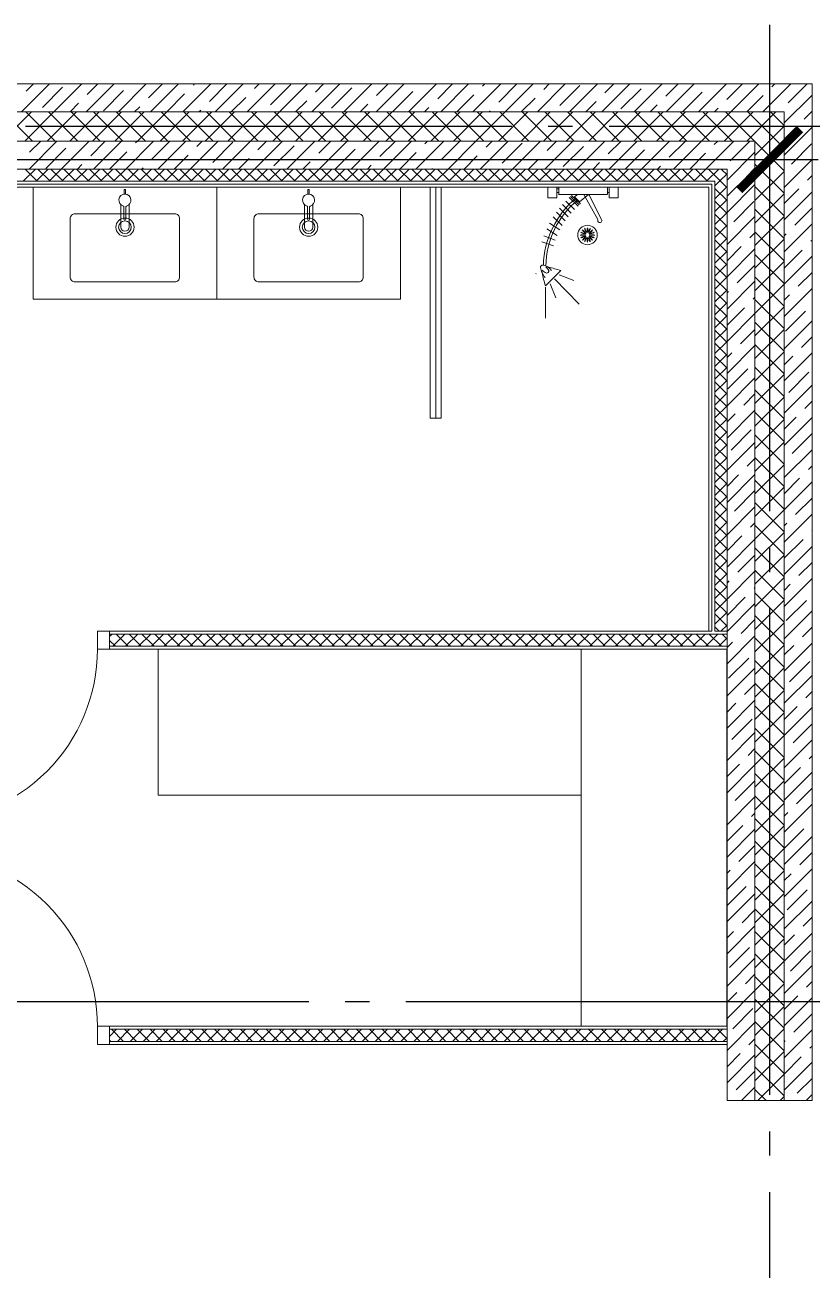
# Model space of a CAD drawing. Header units: millimetres. Extents: x 53645 to 137188, y 78097 to 135533.
# Drawn here: x 123615 to 126853, y 108751 to 113872 of the extents above; entities that cross this region are included whole.
import ezdxf

# ---------------------------------------------------------------- set-up
doc = ezdxf.new("R2010")
doc.units = ezdxf.units.MM
doc.set_wipeout_variables(frame=1)
doc.linetypes.add('CONTI', pattern=[0])
doc.linetypes.add('GOST2.303 5', pattern=[24, 20, -1.5, 1, -1.5])
doc.layers.add('axis_dim', color=40, linetype='CONTI')
for name, color, linetype, lineweight in [('doors_windows', 4, 'Continuous', 5), ('furniture', 36, 'Continuous', 0), ('sanitary', 103, 'Continuous', 9), ('Wall2', 5, 'Continuous', 5)]:
    doc.layers.add(name, color=color, linetype=linetype, lineweight=lineweight)

# ---------------------------------------------------------------- blocks, each defined once
blk = doc.blocks.new('hhjj')
at = {"color": 0}
for centre, radius in [((5592345.4, 528912.2), 40), ((5592345.1, 528912.1), 15), ((5592345.4, 528912.2), 10)]:
    blk.add_circle(centre, radius, dxfattribs=at)
for centre, start, end in [((5592315.5, 528898.1), 50.8952, 85.1048), ((5592333.9, 528943.7), 230.8952, 265.1048), ((5592346.9, 528945.5), 207.8952, 242.1048), ((5592312.2, 528910.7), 27.8952, 62.1048), ((5592359.6, 528942.2), 184.8952, 219.1048), ((5592314, 528923.7), 4.8952, 39.1048), ((5592370, 528934.7), 162.8952, 197.1048), ((5592320.9, 528934.7), 342.8952, 17.1048), ((5592331.3, 528942.2), 320.8952, 355.1048), ((5592376.9, 528923.7), 140.8952, 175.1048), ((5592343.9, 528945.5), 297.8952, 332.1048), ((5592378.7, 528910.7), 117.8952, 152.1048), ((5592375.3, 528898.1), 94.8952, 129.1048), ((5592356.9, 528943.7), 274.8952, 309.1048), ((5592323.2, 528887.6), 72.8952, 107.1048), ((5592323.2, 528936.7), 252.8952, 287.1048), ((5592315.5, 528926.4), 274.8952, 309.1048), ((5592333.9, 528880.8), 94.8952, 129.1048), ((5592312.2, 528913.8), 297.8952, 332.1048), ((5592346.9, 528879), 117.8952, 152.1048), ((5592359.6, 528882.3), 140.8952, 175.1048), ((5592314, 528900.7), 320.8952, 355.1048), ((5592370, 528889.8), 162.8952, 197.1048), ((5592320.9, 528889.8), 342.8952, 17.1048), ((5592331.3, 528882.3), 4.8952, 39.1048), ((5592376.9, 528900.7), 184.8952, 219.1048), ((5592378.7, 528913.8), 207.8952, 242.1048), ((5592343.9, 528879), 27.8952, 62.1048), ((5592375.3, 528926.4), 230.8952, 265.1048), ((5592356.9, 528880.8), 50.8952, 85.1048), ((5592367.7, 528887.6), 72.8952, 107.1048), ((5592367.7, 528936.7), 252.8952, 287.1048)]:
    blk.add_arc(centre, 25.7, start, end, dxfattribs=at)
blk = doc.blocks.new('04234')
at = {"color": 0, "lineweight": 0}
for p, q in [((-46088.5, 140509.5), (-46088.5, 140472.8)), ((-46045.1, 140509.5), (-46088.5, 140509.5)), ((-46088.5, 140472.8), (-46045.1, 140472.8)), ((-46058.7, 140464.7), (-46088.5, 140464.7)), ((-46088.5, 140464.6), (-46088.5, 140264.6)), ((-46066.7, 140472.8), (-46066.7, 140464.7)), ((-46058.6, 140386.2), (-46058.6, 140464.3)), ((-46045.1, 140472.8), (-46045.1, 140509.5)), ((-45956, 140425.9), (-46059.1, 140367.4)), ((-46058.6, 140389.2), (-45956, 140440.9)), ((-46059.1, 140341.9), (-46059.1, 140386.8)), ((-46059.1, 140386.8), (-46029.2, 140350.3)), ((-46049.1, 140329.5), (-46059.1, 140341.9)), ((-46058.6, 140264.3), (-46058.6, 140341.3)), ((-46054.5, 140317.6), (-46019.9, 140354)), ((-46050.3, 140312.9), (-46015.7, 140349.2)), ((-46049.1, 140329.5), (-46029.2, 140350.3)), ((-46046, 140308.3), (-46011.4, 140344.5)), ((-46031.7, 140293.7), (-45997.2, 140329.9)), ((-46017.2, 140280.4), (-45982.7, 140316.6)), ((-46088.5, 140264.6), (-46058.6, 140264.6)), ((-46088.5, 140256.5), (-46088.5, 140219.8)), ((-46045, 140256.5), (-46088.5, 140256.5)), ((-46081.5, 140264.6), (-46081.5, 140256.5)), ((-46066.5, 140264.6), (-46066.5, 140256.5)), ((-46045, 140219.8), (-46045, 140256.5)), ((-46002, 140267.7), (-45967.4, 140304)), ((-45985.6, 140255.3), (-45950.8, 140291.9)), ((-45966.6, 140242.4), (-45931.4, 140279.4)), ((-45940.7, 140227.2), (-45913.6, 140269.4)), ((-45917, 140215.4), (-45889.7, 140258)), ((-45745.7, 140274.1), (-45682.6, 140210.2)), ((-46088.5, 140219.8), (-46045, 140219.8)), ((-45888.3, 140203.6), (-45871, 140250.5)), ((-45864.4, 140195.6), (-45847.1, 140242.6)), ((-45733.1, 140170), (-45733.6, 140172.6))]:
    blk.add_line(p, q, dxfattribs=at)
at = {"color": 0, "lineweight": 0, "ltscale": 100000}
for p, q in [((-45728.2, 140266.3), (-45705.7, 140326.4)), ((-45711.7, 140246.8), (-45608, 140348.9)), ((-45692.1, 140230.2), (-45633.5, 140252.8)), ((-45677.1, 140210.7), (-45550.9, 140210.7))]:
    blk.add_line(p, q, dxfattribs=at)
at = {"color": 0, "lineweight": 0}
for centre, radius, start, end in [((-45952.2, 140433.4), 8.38, 243.2717, 116.7283), ((-45758.1, 140572.8), 371.2, 219.5749, 268.5464), ((-45758.1, 140572.8), 361.2, 219.5749, 268.9662), ((-45032.5, 140043.9), 749.4, 162.112, 166.2975), ((-45710.7, 140190.5), 57.9, 128.7499, 170.7711), ((-45720, 140177.7), 53.2, 118.8119, 140.0063), ((-45792, 140238.2), 61.1, 317.097, 336.8677), ((-45744.5, 140215.6), 8.78, 44.1304, 98.0124), ((-45744.5, 140215.6), 8.78, 350.2485, 44.1304), ((-45908.3, 140978.8), 801.1, 282.3119, 286.3602), ((-45801.8, 140320.8), 140.3, 297.313, 306.9944), ((-45759.2, 140198.3), 8.78, 170.2485, 224.1304), ((-45759.2, 140198.3), 8.78, 224.1304, 278.0124), ((-45766.9, 140253.2), 64.2, 278.0124, 297.313)]:
    blk.add_arc(centre, radius, start, end, dxfattribs=at)
at = {"color": 0, "lineweight": 0, "extrusion": (0, 0, -1), "zscale": -1, "rotation": 224.9999999811341}
blk.add_blockref('hhjj', (3626280.1, 4468765.8), dxfattribs=at)
blk = doc.blocks.new('XR_TYPE 4_P1$0$hansgrohe Metris S basin tap_TOP')
blk.add_wipeout([(0.0021, 0.0249), (0.0021, 0.0436), (-0.0029, 0.0436), (-0.0029, 0.0248), (-0.0042, 0.0246), (-0.0055, 0.0244), (-0.0081, 0.0236), (-0.0105, 0.0227), (-0.013, 0.0213), (-0.0155, 0.0196), (-0.0177, 0.0176), (-0.0194, 0.0157), (-0.021, 0.0136), (-0.0223, 0.0112), (-0.0225, 0.0109), (-0.0234, 0.0088), (-0.0243, 0.0059), (-0.0248, 0.0031), (-0.025, 0), (-0.0249, -0.0022), (-0.0245, -0.0052), (-0.0238, -0.0076), (-0.0228, -0.0104), (-0.0215, -0.0128), (-0.0201, -0.0149), (-0.0179, -0.0174), (-0.017, -0.0183), (-0.017, -0.111), (-0.0168, -0.1134), (-0.0164, -0.1154), (-0.0158, -0.1173), (-0.0147, -0.1195), (-0.0135, -0.1214), (-0.0122, -0.1229), (-0.0106, -0.1243), (-0.0086, -0.1257), (-0.0065, -0.1267), (-0.0044, -0.1274), (-0.0022, -0.1279), (0, -0.128), (0.0024, -0.1278), (0.0044, -0.1274), (0.0065, -0.1267), (0.0083, -0.1258), (0.0104, -0.1245), (0.012, -0.1231), (0.0136, -0.1212), (0.0147, -0.1196), (0.0158, -0.1173), (0.0164, -0.1156), (0.0169, -0.1129), (0.017, -0.111), (0.017, -0.0182), (0.0183, -0.017), (0.0198, -0.0152), (0.0216, -0.0126), (0.0227, -0.0105), (0.0238, -0.0076), (0.0245, -0.0051), (0.0249, -0.0024), (0.025, 0), (0.0247, 0.0039), (0.0243, 0.0058), (0.0234, 0.0088), (0.0223, 0.0113), (0.0212, 0.0132), (0.0195, 0.0157), (0.0177, 0.0177), (0.0156, 0.0195), (0.0131, 0.0213), (0.0108, 0.0225), (0.0074, 0.0239), (0.0053, 0.0244)])
for p, q in [((-0.017, -0.111), (-0.017, -0.0183)), ((-0.004, -0.078), (-0.004, -0.0275)), ((0.004, -0.0275), (0.004, -0.078)), ((0.017, -0.111), (0.017, -0.0182))]:
    blk.add_line(p, q)
blk.add_lwpolyline([(-0.0029, 0.0248), (-0.0029, 0.0436), (0.0021, 0.0436), (0.0021, 0.0249)])
for centre, radius, start, end in [((0, 0), 0.025, 284.3837, 255.6163), ((-0.0075, -0.0275), 0.00348, 359.0153, 68.563), ((0.0075, -0.0274), 0.00345, 111.1125, 181.3092), ((0, -0.078), 0.004, 180, 0), ((0, -0.111), 0.017, 180, 0)]:
    blk.add_arc(centre, radius, start, end)
blk = doc.blocks.new('XR_TYPE 4_P1$0$Vero Basin 48x31')
at = {"color": 0, "linetype": 'Continuous'}
blk.add_lwpolyline([(-0.205, -0.035, 0.414214), (-0.225, -0.055), (-0.225, -0.295, 0.414214), (-0.205, -0.315), (0.205, -0.315, 0.414214), (0.225, -0.295), (0.225, -0.055, 0.414214), (0.205, -0.035)], format="xyb", close=True, dxfattribs=at)
for radius in [0.0375, 0.026]:
    blk.add_circle((0, -0.09), radius, dxfattribs=at)
blk = doc.blocks.new('_ArchTick')
at = {"color": 0, "linetype": 'ByBlock', "const_width": 0.15}
blk.add_lwpolyline([(-0.5, -0.5), (0.5, 0.5)], dxfattribs=at)
blk = doc.blocks.new('*U70')
at = {"color": 0}
for points in [[(-810, 0), (-760, 0), (-760, 75), (-810, 75)], [(-50, 0), (0, 0), (0, 75), (-50, 75)]]:
    blk.add_lwpolyline(points, close=True, dxfattribs=at)
at = {"color": 0, "linetype": 'ByBlock', "ltscale": 10}
blk.add_lwpolyline([(-50, 0), (-50, -710, -0.414214), (-760, 0)], format="xyb", dxfattribs=at)
blk = doc.blocks.new('*U71')
at = {"color": 0, "linetype": 'ByBlock', "ltscale": 10}
blk.add_lwpolyline([(-50, 0), (-50, 710, 0.414214), (-760, 0)], format="xyb", dxfattribs=at)
at = {"color": 0}
for points in [[(-810, 0), (-760, 0), (-760, -75), (-810, -75)], [(-50, 0), (0, 0), (0, -75), (-50, -75)]]:
    blk.add_lwpolyline(points, close=True, dxfattribs=at)

msp = doc.modelspace()

# ---------------------------------------------------------------- linework, layer by layer
at = {"layer": 'axis_dim', "linetype": 'Continuous', "lineweight": 25}
for p, q in [((126677.7, 113608.6), (126677.7, 113192.8)), ((113077.7, 113317.8), (126877.7, 113317.8))]:
    msp.add_line(p, q, dxfattribs=at)
at = {"layer": 'axis_dim', "linetype": 'GOST2.303 5', "lineweight": 25, "ltscale": 100}
for points in [[(126677.3, 113871.7), (126677.3, 102826.2)], [(135217.3, 113453.9), (123427.7, 113453.9)], [(127181.9, 109853.9), (123427.7, 109853.9)]]:
    msp.add_lwpolyline(points, dxfattribs=at)
at = {"layer": 'furniture'}
for points in [[(124162.3, 111303.9), (125902.3, 111303.9), (125902.3, 110703.9), (124162.3, 110703.9)], [(126502.3, 111303.9), (126502.3, 109753.9), (125902.3, 109753.9), (125902.3, 111303.9)]]:
    msp.add_lwpolyline(points, close=True, dxfattribs=at)
at = {"layer": 'sanitary', "linetype": 'ByBlock', "lineweight": 0}
msp.add_line((125304.8, 112254.5), (125304.8, 113203.9), dxfattribs=at)
msp.add_lwpolyline([(125282.3, 112254.5), (125282.3, 113203.9), (125327.3, 113203.9), (125327.3, 112254.5)], close=True, dxfattribs=at)
at = {"layer": 'Wall2', "ltscale": 100}
for points in [[(126852.7, 113628.9), (119672.5, 113628.9)], [(123601.3, 113513.9), (123716.3, 113628.9)], [(123620.1, 113599), (123650, 113628.9)], [(123733.9, 113513.9), (123848.9, 113628.9)], [(123866.5, 113513.9), (123981.5, 113628.9)], [(123871.3, 113585.1), (123915.2, 113628.9)], [(123999, 113513.9), (124114, 113628.9)], [(124122.6, 113571.2), (124180.3, 113628.9)], [(124131.6, 113513.9), (124246.6, 113628.9)], [(124264.2, 113513.9), (124379.2, 113628.9)], [(124307.5, 113623.5), (124312.9, 113628.9)], [(124373.8, 113557.2), (124445.5, 113628.9)], [(124396.8, 113513.9), (124511.8, 113628.9)], [(124529.4, 113513.9), (124644.4, 113628.9)], [(124558.8, 113609.6), (124578.1, 113628.9)], [(124662, 113513.9), (124777, 113628.9)], [(124794.5, 113513.9), (124909.5, 113628.9)], [(124810, 113595.7), (124843.2, 113628.9)], [(124927.1, 113513.9), (125042.1, 113628.9)], [(125059.7, 113513.9), (125174.7, 113628.9)], [(125061.2, 113581.8), (125108.4, 113628.9)], [(125192.3, 113513.9), (125307.3, 113628.9)], [(125312.5, 113567.9), (125373.6, 113628.9)], [(125324.9, 113513.9), (125439.9, 113628.9)], [(125457.5, 113513.9), (125572.5, 113628.9)], [(125497.4, 113620.2), (125506.2, 113628.9)], [(125563.7, 113553.9), (125638.7, 113628.9)], [(125590, 113513.9), (125705, 113628.9)], [(125722.6, 113513.9), (125837.6, 113628.9)], [(125748.7, 113606.3), (125771.3, 113628.9)], [(125855.2, 113513.9), (125970.2, 113628.9)], [(125987.8, 113513.9), (126102.8, 113628.9)], [(125999.9, 113592.4), (126036.5, 113628.9)], [(126120.4, 113513.9), (126235.4, 113628.9)], [(126251.2, 113578.5), (126301.7, 113628.9)], [(126252.9, 113513.9), (126367.9, 113628.9)], [(126385.5, 113513.9), (126500.5, 113628.9)], [(126502.4, 113564.5), (126566.8, 113628.9)], [(126518.1, 113513.9), (126633.1, 113628.9)], [(126650.7, 113513.9), (126765.7, 113628.9)], [(126687.4, 113616.9), (126699.4, 113628.9)], [(126753.7, 113550.6), (126832, 113628.9)], [(126852.7, 113628.9), (126852.7, 109448.6)], [(123686.4, 113532.7), (123769.2, 113615.6)], [(123937.6, 113518.8), (124020.5, 113601.7)], [(124197.9, 113513.9), (124271.7, 113587.7)], [(124625.1, 113543.3), (124707.9, 113626.2)], [(124876.3, 113529.4), (124959.2, 113612.3)], [(125127.5, 113515.5), (125210.4, 113598.3)], [(125391.2, 113513.9), (125461.6, 113584.4)], [(125815, 113540), (125897.8, 113622.9)], [(126066.2, 113526.1), (126149.1, 113609)], [(126319.2, 113513.9), (126400.3, 113595)], [(126584.4, 113513.9), (126651.6, 113581.1)], [(126737.7, 113468.4), (126852.7, 113583.4)], [(123800.2, 113513.9), (123835.5, 113549.3)], [(124065.3, 113513.9), (124086.8, 113535.4)], [(124463.1, 113513.9), (124523, 113573.8)], [(124728.2, 113513.9), (124774.2, 113559.9)], [(124993.4, 113513.9), (125025.5, 113546)], [(125258.6, 113513.9), (125276.7, 113532.1)], [(125656.3, 113513.9), (125712.9, 113570.5)], [(125921.5, 113513.9), (125964.1, 113556.6)], [(126186.7, 113513.9), (126215.4, 113542.7)], [(126451.8, 113513.9), (126466.6, 113528.7)], [(119672.5, 113513.9), (126737.7, 113513.9)], [(119672.5, 113513.9), (126737.7, 113513.9)], [(123521.1, 113393.9), (123641.1, 113513.9)], [(123646.2, 113393.9), (123526.2, 113513.9)], [(123613.9, 113393.9), (123733.9, 113513.9)], [(123739, 113393.9), (123619, 113513.9)], [(123706.7, 113393.9), (123826.7, 113513.9)], [(123831.8, 113393.9), (123711.8, 113513.9)], [(123799.5, 113393.9), (123919.5, 113513.9)], [(123924.6, 113393.9), (123804.6, 113513.9)], [(123892.3, 113393.9), (124012.3, 113513.9)], [(124017.4, 113393.9), (123897.4, 113513.9)], [(123985.1, 113393.9), (124105.1, 113513.9)], [(124110.2, 113393.9), (123990.2, 113513.9)], [(124077.9, 113393.9), (124197.9, 113513.9)], [(124203, 113393.9), (124083, 113513.9)], [(124170.7, 113393.9), (124290.7, 113513.9)], [(124295.8, 113393.9), (124175.8, 113513.9)], [(124263.5, 113393.9), (124383.5, 113513.9)], [(124388.6, 113393.9), (124268.6, 113513.9)], [(124330.5, 113513.9), (124338, 113521.4)], [(124356.3, 113393.9), (124476.3, 113513.9)], [(124481.4, 113393.9), (124361.4, 113513.9)], [(124449.2, 113393.9), (124569.2, 113513.9)], [(124574.2, 113393.9), (124454.2, 113513.9)], [(124542, 113393.9), (124662, 113513.9)], [(124667, 113393.9), (124547, 113513.9)], [(124634.8, 113393.9), (124754.8, 113513.9)], [(124759.9, 113393.9), (124639.9, 113513.9)], [(124727.6, 113393.9), (124847.6, 113513.9)], [(124852.7, 113393.9), (124732.7, 113513.9)], [(124820.4, 113393.9), (124940.4, 113513.9)], [(124945.5, 113393.9), (124825.5, 113513.9)], [(124913.2, 113393.9), (125033.2, 113513.9)], [(125038.3, 113393.9), (124918.3, 113513.9)], [(125006, 113393.9), (125126, 113513.9)], [(125131.1, 113393.9), (125011.1, 113513.9)], [(125098.8, 113393.9), (125218.8, 113513.9)], [(125223.9, 113393.9), (125103.9, 113513.9)], [(125191.6, 113393.9), (125311.6, 113513.9)], [(125316.7, 113393.9), (125196.7, 113513.9)], [(125284.4, 113393.9), (125404.4, 113513.9)], [(125409.5, 113393.9), (125289.5, 113513.9)], [(125377.2, 113393.9), (125497.2, 113513.9)], [(125502.3, 113393.9), (125382.3, 113513.9)], [(125470, 113393.9), (125590, 113513.9)], [(125595.1, 113393.9), (125475.1, 113513.9)], [(125523.7, 113513.9), (125527.9, 113518.1)], [(125562.8, 113393.9), (125682.8, 113513.9)], [(125687.9, 113393.9), (125567.9, 113513.9)], [(125655.7, 113393.9), (125775.7, 113513.9)], [(125780.7, 113393.9), (125660.7, 113513.9)], [(125748.5, 113393.9), (125868.5, 113513.9)], [(125873.5, 113393.9), (125753.5, 113513.9)], [(125841.3, 113393.9), (125961.3, 113513.9)], [(125966.4, 113393.9), (125846.4, 113513.9)], [(125934.1, 113393.9), (126054.1, 113513.9)], [(126059.2, 113393.9), (125939.2, 113513.9)], [(126026.9, 113393.9), (126146.9, 113513.9)], [(126152, 113393.9), (126032, 113513.9)], [(126119.7, 113393.9), (126239.7, 113513.9)], [(126244.8, 113393.9), (126124.8, 113513.9)], [(126212.5, 113393.9), (126332.5, 113513.9)], [(126337.6, 113393.9), (126217.6, 113513.9)], [(126305.3, 113393.9), (126425.3, 113513.9)], [(126430.4, 113393.9), (126310.4, 113513.9)], [(126398.1, 113393.9), (126518.1, 113513.9)], [(126523.2, 113393.9), (126403.2, 113513.9)], [(126490.9, 113393.9), (126610.9, 113513.9)], [(126616, 113393.9), (126496, 113513.9)], [(126583.7, 113393.9), (126703.7, 113513.9)], [(126663.3, 113439.5), (126588.8, 113513.9)], [(126709.7, 113485.9), (126681.6, 113513.9)], [(126737.7, 113457.9), (126709.7, 113485.9)], [(126717, 113513.9), (126717.9, 113514.8)], [(126737.7, 109448.6), (126737.7, 113513.9)], [(126737.7, 113513.9), (126737.7, 109448.6)], [(126820, 113484.3), (126852.7, 113517.1)], [(126617.7, 113335.1), (126737.7, 113455.1)], [(126737.7, 113365.1), (126663.3, 113439.5)], [(126737.7, 113335.8), (126852.7, 113450.8)], [(126737.7, 113402.1), (126784.2, 113448.5)], [(126617.7, 113393.9), (119672.5, 113393.9)], [(126617.7, 113393.9), (119672.5, 113393.9)], [(123631.5, 113278.9), (123746.5, 113393.9)], [(123634, 113347.8), (123680.2, 113393.9)], [(123764, 113278.9), (123879, 113393.9)], [(123885.2, 113333.8), (123945.3, 113393.9)], [(123896.6, 113278.9), (124011.6, 113393.9)], [(124029.2, 113278.9), (124144.2, 113393.9)], [(124070.2, 113386.2), (124077.9, 113393.9)], [(124136.5, 113319.9), (124210.5, 113393.9)], [(124161.8, 113278.9), (124276.8, 113393.9)], [(124294.4, 113278.9), (124409.4, 113393.9)], [(124321.4, 113372.3), (124343.1, 113393.9)], [(124387.7, 113306), (124470.6, 113388.9)], [(124427, 113278.9), (124542, 113393.9)], [(124559.5, 113278.9), (124674.5, 113393.9)], [(124572.7, 113358.4), (124608.2, 113393.9)], [(124639, 113292.1), (124721.8, 113374.9)], [(124692.1, 113278.9), (124807.1, 113393.9)], [(124823.9, 113344.5), (124873.4, 113393.9)], [(124824.7, 113278.9), (124939.7, 113393.9)], [(124957.3, 113278.9), (125072.3, 113393.9)], [(125075.2, 113330.5), (125138.6, 113393.9)], [(125089.9, 113278.9), (125204.9, 113393.9)], [(125222.5, 113278.9), (125337.5, 113393.9)], [(125260.1, 113382.9), (125271.2, 113393.9)], [(125326.4, 113316.6), (125403.7, 113393.9)], [(125355, 113278.9), (125470, 113393.9)], [(125487.6, 113278.9), (125602.6, 113393.9)], [(125511.4, 113369), (125536.3, 113393.9)], [(125577.7, 113302.7), (125660.5, 113385.6)], [(125620.2, 113278.9), (125735.2, 113393.9)], [(125752.8, 113278.9), (125867.8, 113393.9)], [(125762.6, 113355.1), (125801.5, 113393.9)], [(125885.4, 113278.9), (126000.4, 113393.9)], [(126013.9, 113341.1), (126066.7, 113393.9)], [(126017.9, 113278.9), (126132.9, 113393.9)], [(126150.5, 113278.9), (126265.5, 113393.9)], [(126198.8, 113393.5), (126199.2, 113393.9)], [(126265.1, 113327.2), (126331.8, 113393.9)], [(126283.1, 113278.9), (126398.1, 113393.9)], [(126415.7, 113278.9), (126530.7, 113393.9)], [(126450.1, 113379.6), (126464.4, 113393.9)], [(126516.3, 113313.3), (126597, 113393.9)], [(126617.7, 109448.6), (126617.7, 113393.9)], [(126617.7, 113393.9), (126617.7, 109448.6)], [(126737.7, 113272.3), (126617.7, 113392.3)], [(126767.6, 113299.4), (126850.5, 113382.2)], [(123700.3, 113281.5), (123783.2, 113364.3)], [(123962.9, 113278.9), (124034.4, 113350.4)], [(124228.1, 113278.9), (124285.6, 113336.5)], [(124493.2, 113278.9), (124536.9, 113322.6)], [(124891, 113278.9), (124973.1, 113361)], [(125156.2, 113278.9), (125224.3, 113347.1)], [(125421.3, 113278.9), (125475.6, 113333.2)], [(125828.9, 113288.8), (125911.8, 113371.6)], [(126084.2, 113278.9), (126163, 113357.7)], [(126349.4, 113278.9), (126414.3, 113343.8)], [(126502.7, 113233.4), (126617.7, 113348.4)], [(126617.7, 113242.3), (126737.7, 113362.3)], [(119672.5, 113278.9), (126502.7, 113278.9)], [(122502.7, 113278.9), (126502.7, 113278.9)], [(123830.3, 113278.9), (123849.4, 113298)], [(124095.5, 113278.9), (124100.7, 113284.1)], [(124758.4, 113278.9), (124788.1, 113308.7)], [(125023.6, 113278.9), (125039.4, 113294.7)], [(125288.7, 113278.9), (125290.6, 113280.8)], [(125686.5, 113278.9), (125726.8, 113319.3)], [(125951.7, 113278.9), (125978.1, 113305.3)], [(126216.8, 113278.9), (126229.3, 113291.4)], [(126502.7, 113278.9), (126502.7, 113278.9)], [(126502.7, 113278.9), (126502.7, 113228.9)], [(126502.7, 109448.6), (126502.7, 113278.9)], [(126582.6, 113247), (126617.7, 113282.1)], [(126737.7, 113179.5), (126617.7, 113299.5)], [(126617.7, 113149.5), (126737.7, 113269.5)], [(126737.7, 113203.2), (126852.7, 113318.2)], [(126452.7, 113228.9), (122502.7, 113228.9)], [(122502.7, 113228.9), (126452.7, 113228.9)], [(126440.2, 113228.9), (126452.7, 113228.9)], [(126452.7, 111378.9), (126452.7, 113228.9)], [(126452.7, 113228.9), (126452.7, 113216.4)], [(126502.7, 113228.9), (126502.7, 111378.9)], [(126502.7, 113228.9), (126502.7, 113228.9)], [(126502.7, 113216.4), (126502.7, 113228.9)], [(126502.7, 113228.9), (126502.7, 113228.9)], [(126502.7, 113228.9), (126502.7, 113216.4)], [(126833.9, 113233.1), (126852.7, 113251.9)], [(126427.7, 113216.4), (126440.2, 113216.4)], [(126427.7, 111378.9), (126427.7, 113203.9)], [(126440.2, 111378.9), (126440.2, 113216.4)], [(126440.2, 113216.4), (126440.2, 113203.9)], [(126440.2, 113203.9), (126440.2, 111378.9)], [(126452.7, 113216.4), (126452.7, 111378.9)], [(126502.7, 113216.4), (126502.7, 113216.4)], [(126502.7, 113203.9), (126502.7, 113216.4)], [(126502.7, 113216.4), (126502.7, 113216.4)], [(126502.7, 113216.4), (126502.7, 113203.9)], [(126502.7, 113100.8), (126617.7, 113215.8)], [(126502.7, 113167.1), (126546.8, 113211.2)], [(126502.7, 113203.9), (126502.7, 113203.9)], [(126737.7, 113086.6), (126617.7, 113206.6)], [(126617.7, 113056.7), (126737.7, 113176.7)], [(126737.7, 113136.9), (126798.1, 113197.3)], [(126737.7, 113070.6), (126852.7, 113185.6)], [(126530.3, 113062.1), (126613.1, 113144.9)], [(126781.5, 113048.1), (126852.7, 113119.3)], [(126502.7, 112968.2), (126617.7, 113083.2)], [(126737.7, 112993.8), (126617.7, 113113.8)], [(126617.7, 112963.9), (126737.7, 113083.9)], [(126596.6, 112995.8), (126617.7, 113016.9)], [(126737.7, 112901), (126617.7, 113021)], [(126737.7, 112938), (126852.7, 113053)], [(126617.7, 112871.1), (126737.7, 112991.1)], [(126737.7, 113004.3), (126745.7, 113012.3)], [(126847.8, 112981.8), (126852.7, 112986.7)], [(126502.7, 112901.9), (126560.8, 112960)], [(126502.7, 112835.6), (126617.7, 112950.6)], [(126737.7, 112808.2), (126617.7, 112928.2)], [(126737.7, 112871.7), (126812, 112946)], [(126737.7, 112805.4), (126852.7, 112920.4)], [(126544.2, 112810.8), (126617.7, 112884.3)], [(126617.7, 112778.2), (126737.7, 112898.2)], [(126502.7, 112703), (126617.7, 112818)], [(126737.7, 112715.4), (126617.7, 112835.4)], [(126795.4, 112796.9), (126852.7, 112854.1)], [(126502.7, 112769.3), (126508.4, 112775)], [(126617.7, 112685.4), (126737.7, 112805.4)], [(126737.7, 112672.9), (126852.7, 112787.9)], [(126737.7, 112739.1), (126759.6, 112761.1)], [(126502.7, 112636.7), (126574.7, 112708.7)], [(126610.5, 112744.5), (126617.7, 112751.7)], [(126737.7, 112622.6), (126617.7, 112742.6)], [(126617.7, 112592.6), (126737.7, 112712.6)], [(126502.7, 112570.4), (126617.7, 112685.4)], [(126737.7, 112540.3), (126852.7, 112655.3)], [(126743.1, 112611.9), (126825.9, 112694.8)], [(126558.1, 112559.6), (126617.7, 112619.1)], [(126737.7, 112529.8), (126617.7, 112649.8)], [(126617.7, 112499.8), (126737.7, 112619.8)], [(126502.7, 112437.9), (126617.7, 112552.9)], [(126737.7, 112437), (126617.7, 112557)], [(126809.3, 112545.6), (126852.7, 112589)], [(126502.7, 112504.1), (126522.3, 112523.8)], [(126617.7, 112407), (126737.7, 112527)], [(126737.7, 112407.7), (126852.7, 112522.7)], [(126737.7, 112474), (126773.6, 112509.8)], [(126505.7, 112374.6), (126588.6, 112457.5)], [(126737.7, 112344.2), (126617.7, 112464.2)], [(126502.7, 112305.3), (126617.7, 112420.3)], [(126617.7, 112314.2), (126737.7, 112434.2)], [(126757, 112360.7), (126839.8, 112443.6)], [(126572, 112308.3), (126617.7, 112354)], [(126737.7, 112251.4), (126617.7, 112371.4)], [(126737.7, 112275.1), (126852.7, 112390.1)], [(126617.7, 112221.4), (126737.7, 112341.4)], [(126823.3, 112294.4), (126852.7, 112323.8)], [(126502.7, 112172.7), (126617.7, 112287.7)], [(126502.7, 112239), (126536.2, 112272.5)], [(126737.7, 112158.6), (126617.7, 112278.6)], [(126617.7, 112128.6), (126737.7, 112248.6)], [(126737.7, 112208.8), (126787.5, 112258.6)], [(126737.7, 112142.5), (126852.7, 112257.5)], [(126519.7, 112123.4), (126602.5, 112206.2)], [(126502.7, 112040.1), (126617.7, 112155.1)], [(126737.7, 112065.8), (126617.7, 112185.8)], [(126617.7, 112035.8), (126737.7, 112155.8)], [(126770.9, 112109.4), (126852.7, 112191.2)], [(126737.7, 111972.9), (126617.7, 112092.9)], [(126737.7, 112009.9), (126852.7, 112124.9)], [(126585.9, 112057.1), (126617.7, 112088.8)], [(126617.7, 111943), (126737.7, 112063)], [(126837.2, 112043.2), (126852.7, 112058.7)], [(126502.7, 111907.5), (126617.7, 112022.5)], [(126502.7, 111973.8), (126550.2, 112021.3)], [(126737.7, 111880.1), (126617.7, 112000.1)], [(126737.7, 111943.7), (126801.4, 112007.4)], [(126737.7, 111877.4), (126852.7, 111992.4)], [(126533.6, 111872.1), (126616.4, 111955)], [(126617.7, 111850.2), (126737.7, 111970.2)], [(126502.7, 111774.9), (126617.7, 111889.9)], [(126737.7, 111787.3), (126617.7, 111907.3)], [(126784.8, 111858.2), (126852.7, 111926.1)], [(126617.7, 111757.4), (126737.7, 111877.4)], [(126737.7, 111744.8), (126852.7, 111859.8)], [(126599.9, 111805.8), (126617.7, 111823.7)], [(126737.7, 111694.5), (126617.7, 111814.5)], [(126617.7, 111664.6), (126737.7, 111784.6)], [(126737.7, 111811.1), (126749, 111822.4)], [(126851.1, 111791.9), (126852.7, 111793.5)], [(126502.7, 111708.7), (126564.1, 111770)], [(126502.7, 111642.4), (126617.7, 111757.4)], [(126737.7, 111678.5), (126815.3, 111756.1)], [(126547.5, 111620.9), (126617.7, 111691.1)], [(126737.7, 111601.7), (126617.7, 111721.7)], [(126617.7, 111571.7), (126737.7, 111691.7)], [(126737.7, 111612.2), (126852.7, 111727.2)], [(126798.7, 111607), (126852.7, 111660.9)], [(126502.7, 111509.8), (126617.7, 111624.8)], [(126502.7, 111576.1), (126511.7, 111585.1)], [(126737.7, 111508.9), (126617.7, 111628.9)], [(126617.7, 111478.9), (126737.7, 111598.9)], [(126737.7, 111479.6), (126852.7, 111594.6)], [(126613.8, 111554.6), (126617.7, 111558.5)], [(126737.7, 111416.1), (126617.7, 111536.1)], [(126737.7, 111545.9), (126762.9, 111571.2)], [(126502.7, 111443.5), (126578, 111518.8)], [(126502.7, 111377.2), (126617.7, 111492.2)], [(126617.7, 111386.1), (126737.7, 111506.1)], [(126746.4, 111422), (126829.2, 111504.9)], [(126561.4, 111369.6), (126617.7, 111425.9)], [(126737.7, 111323.3), (126617.7, 111443.3)], [(126737.7, 111347), (126852.7, 111462)], [(123962.7, 111366.4), (123962.7, 111378.9)], [(123962.7, 111378.9), (126440.2, 111378.9)], [(126440.2, 111378.9), (126427.7, 111378.9)], [(126427.7, 111378.9), (126427.7, 111378.9)], [(126502.7, 111378.9), (126452.7, 111378.9)], [(126452.7, 111378.9), (126502.7, 111378.9)], [(126502.7, 111378.9), (126502.7, 111366.4)], [(126617.7, 111293.3), (126737.7, 111413.3)], [(126812.7, 111355.7), (126852.7, 111395.7)], [(126502.7, 111366.4), (123962.7, 111366.4)], [(123962.7, 111316.4), (123962.7, 111366.4)], [(123962.7, 111366.4), (126502.7, 111366.4)], [(126502.7, 111366.4), (126502.7, 111316.4)], [(126502.7, 111244.6), (126617.7, 111359.6)], [(126502.7, 111310.9), (126525.6, 111333.8)], [(126737.7, 111230.5), (126617.7, 111350.5)], [(126737.7, 111214.5), (126852.7, 111329.5)], [(126502.7, 111316.4), (123962.7, 111316.4)], [(123962.7, 111303.9), (123962.7, 111316.4)], [(123962.7, 111316.4), (126502.7, 111316.4)], [(126502.7, 111303.9), (123962.7, 111303.9)], [(126502.7, 111316.4), (126502.7, 111303.9)], [(126617.7, 111200.5), (126737.7, 111320.5)], [(126737.7, 111280.7), (126776.9, 111319.9)], [(126502.7, 111112), (126617.7, 111227)], [(126509.1, 111184.7), (126591.9, 111267.5)], [(126737.7, 111137.7), (126617.7, 111257.7)], [(126617.7, 111107.7), (126737.7, 111227.7)], [(126760.3, 111170.8), (126843.2, 111253.6)], [(126737.7, 111081.9), (126852.7, 111196.9)], [(126575.3, 111118.4), (126617.7, 111160.7)], [(126737.7, 111044.9), (126617.7, 111164.9)], [(126617.7, 111014.9), (126737.7, 111134.9)], [(126826.6, 111104.5), (126852.7, 111130.6)], [(126502.7, 110979.5), (126617.7, 111094.5)], [(126502.7, 111045.7), (126539.5, 111082.6)], [(126737.7, 110952.1), (126617.7, 111072.1)], [(126737.7, 111015.6), (126790.8, 111068.7)], [(126523, 110933.4), (126605.8, 111016.3)], [(126617.7, 110922.1), (126737.7, 111042.1)], [(126737.7, 110949.3), (126852.7, 111064.3)], [(126737.7, 110859.3), (126617.7, 110979.3)], [(126774.2, 110919.5), (126852.7, 110998)], [(126502.7, 110846.9), (126617.7, 110961.9)], [(126617.7, 110829.3), (126737.7, 110949.3)], [(126737.7, 110816.7), (126852.7, 110931.7)], [(126589.3, 110867.1), (126617.7, 110895.6)], [(126737.7, 110766.4), (126617.7, 110886.4)], [(126737.7, 110883), (126738.4, 110883.7)], [(126840.5, 110853.2), (126852.7, 110865.4)], [(126502.7, 110780.6), (126553.5, 110831.4)], [(126502.7, 110714.3), (126617.7, 110829.3)], [(126617.7, 110736.5), (126737.7, 110856.5)], [(126737.7, 110750.4), (126804.7, 110817.4)], [(126536.9, 110682.2), (126617.7, 110763)], [(126737.7, 110673.6), (126617.7, 110793.6)], [(126617.7, 110643.7), (126737.7, 110763.7)], [(126737.7, 110684.1), (126852.7, 110799.1)], [(126788.1, 110668.3), (126852.7, 110732.8)], [(126502.7, 110581.7), (126617.7, 110696.7)], [(126737.7, 110580.8), (126617.7, 110700.8)], [(126617.7, 110550.9), (126737.7, 110670.9)], [(126737.7, 110551.5), (126852.7, 110666.5)], [(126603.2, 110615.9), (126617.7, 110630.4)], [(126737.7, 110488), (126617.7, 110608)], [(126737.7, 110617.8), (126752.3, 110632.5)], [(126502.7, 110515.4), (126567.4, 110580.1)], [(126502.7, 110449.1), (126617.7, 110564.1)], [(126617.7, 110458.1), (126737.7, 110578.1)], [(126737.7, 110485.2), (126818.6, 110566.2)], [(126737.7, 110395.2), (126617.7, 110515.2)], [(126737.7, 110419), (126852.7, 110534)], [(126550.8, 110431), (126617.7, 110497.8)], [(126617.7, 110365.2), (126737.7, 110485.2)], [(126802.1, 110417), (126852.7, 110467.7)], [(126502.7, 110316.5), (126617.7, 110431.5)], [(126737.7, 110302.4), (126617.7, 110422.4)], [(126502.7, 110382.8), (126515, 110395.2)], [(126617.1, 110364.7), (126617.7, 110365.2)], [(126617.7, 110272.4), (126737.7, 110392.4)], [(126737.7, 110286.4), (126852.7, 110401.4)], [(126737.7, 110352.7), (126766.3, 110381.2)], [(126502.7, 110250.2), (126581.3, 110328.9)], [(126737.7, 110209.6), (126617.7, 110329.6)], [(126617.7, 110179.6), (126737.7, 110299.6)], [(126749.7, 110232.1), (126832.6, 110314.9)], [(126502.7, 110184), (126617.7, 110299)], [(126737.7, 110153.8), (126852.7, 110268.8)], [(126564.7, 110179.7), (126617.7, 110232.7)], [(126737.7, 110116.8), (126617.7, 110236.8)], [(126617.7, 110086.8), (126737.7, 110206.8)], [(126816, 110165.8), (126852.7, 110202.5)], [(126502.7, 110051.4), (126617.7, 110166.4)], [(126502.7, 110117.7), (126528.9, 110143.9)], [(126737.7, 110024), (126617.7, 110144)], [(126617.7, 109994), (126737.7, 110114)], [(126737.7, 110021.2), (126852.7, 110136.2)], [(126737.7, 110087.5), (126780.2, 110130)], [(126512.4, 109994.8), (126595.2, 110077.6)], [(126737.7, 109931.2), (126617.7, 110051.2)], [(126763.6, 109980.8), (126846.5, 110063.7)], [(126502.7, 109918.8), (126617.7, 110033.8)], [(126617.7, 109901.2), (126737.7, 110021.2)], [(126737.7, 109888.6), (126852.7, 110003.6)], [(126578.7, 109928.5), (126617.7, 109967.5)], [(126737.7, 109838.4), (126617.7, 109958.4)], [(126502.7, 109786.2), (126617.7, 109901.2)], [(126502.7, 109852.5), (126542.9, 109892.7)], [(126617.7, 109808.4), (126737.7, 109928.4)], [(126829.9, 109914.5), (126852.7, 109937.3)], [(126737.7, 109745.6), (126617.7, 109865.6)], [(126737.7, 109822.3), (126794.1, 109878.7)], [(126737.7, 109756), (126852.7, 109871)], [(126526.3, 109743.5), (126609.1, 109826.4)], [(126617.7, 109715.6), (126737.7, 109835.6)], [(126777.5, 109729.6), (126852.7, 109804.8)], [(126502.7, 109753.9), (123962.7, 109753.9)], [(123962.7, 109753.9), (123962.7, 109741.4)], [(123962.7, 109741.4), (126502.7, 109741.4)], [(126502.7, 109741.4), (123962.7, 109741.4)], [(123962.7, 109741.4), (123962.7, 109691.4)], [(126502.7, 109653.6), (126617.7, 109768.6)], [(126502.7, 109741.4), (126502.7, 109753.9)], [(126502.7, 109691.4), (126502.7, 109741.4)], [(126737.7, 109652.8), (126617.7, 109772.8)], [(126617.7, 109622.8), (126737.7, 109742.8)], [(126737.7, 109623.5), (126852.7, 109738.5)], [(123962.7, 109691.4), (126502.7, 109691.4)], [(126502.7, 109691.4), (123962.7, 109691.4)], [(123962.7, 109691.4), (123962.7, 109678.9)], [(126502.7, 109678.9), (126502.7, 109691.4)], [(126592.6, 109677.2), (126617.7, 109702.3)], [(126737.7, 109689.8), (126741.7, 109693.8)], [(123962.7, 109678.9), (126502.7, 109678.9)], [(126502.7, 109587.3), (126556.8, 109641.4)], [(126502.7, 109521), (126617.7, 109636)], [(126737.7, 109559.9), (126617.7, 109679.9)], [(126617.7, 109530), (126737.7, 109650)], [(126843.8, 109663.3), (126852.7, 109672.2)], [(126737.7, 109467.1), (126617.7, 109587.1)], [(126737.7, 109557.2), (126808, 109627.5)], [(126737.7, 109490.9), (126852.7, 109605.9)], [(126540.2, 109492.3), (126617.7, 109569.8)], [(126629.1, 109448.6), (126737.7, 109557.2)], [(126791.5, 109478.3), (126852.7, 109539.6)], [(126562.8, 109448.6), (126617.7, 109503.5)], [(126663.4, 109448.6), (126617.7, 109494.3)], [(126502.7, 109454.8), (126504.4, 109456.5)], [(126617.7, 109448.6), (126502.7, 109448.6)], [(126737.7, 109448.6), (126617.7, 109448.6)], [(126721.9, 109448.6), (126737.7, 109464.4)], [(126852.7, 109448.6), (126737.7, 109448.6)], [(126828, 109448.6), (126852.7, 109473.3)]]:
    msp.add_lwpolyline(points, dxfattribs=at)
at = {"layer": 'Wall2', "lineweight": 0, "ltscale": 100}
for points in [[(123608, 113228.9), (123658, 113278.9)], [(123665.3, 113228.9), (123615.3, 113278.9)], [(123661, 113228.9), (123711, 113278.9)], [(123718.4, 113228.9), (123668.4, 113278.9)], [(123714, 113228.9), (123764, 113278.9)], [(123771.4, 113228.9), (123721.4, 113278.9)], [(123767.1, 113228.9), (123817.1, 113278.9)], [(123824.4, 113228.9), (123774.4, 113278.9)], [(123820.1, 113228.9), (123870.1, 113278.9)], [(123877.5, 113228.9), (123827.5, 113278.9)], [(123873.1, 113228.9), (123923.1, 113278.9)], [(123930.5, 113228.9), (123880.5, 113278.9)], [(123926.2, 113228.9), (123976.2, 113278.9)], [(123983.5, 113228.9), (123933.5, 113278.9)], [(123979.2, 113228.9), (124029.2, 113278.9)], [(124036.6, 113228.9), (123986.6, 113278.9)], [(124032.2, 113228.9), (124082.2, 113278.9)], [(124089.6, 113228.9), (124039.6, 113278.9)], [(124085.3, 113228.9), (124135.3, 113278.9)], [(124142.6, 113228.9), (124092.6, 113278.9)], [(124138.3, 113228.9), (124188.3, 113278.9)], [(124195.7, 113228.9), (124145.7, 113278.9)], [(124191.3, 113228.9), (124241.3, 113278.9)], [(124248.7, 113228.9), (124198.7, 113278.9)], [(124244.4, 113228.9), (124294.4, 113278.9)], [(124301.7, 113228.9), (124251.7, 113278.9)], [(124297.4, 113228.9), (124347.4, 113278.9)], [(124354.7, 113228.9), (124304.7, 113278.9)], [(124350.4, 113228.9), (124400.4, 113278.9)], [(124407.8, 113228.9), (124357.8, 113278.9)], [(124403.5, 113228.9), (124453.5, 113278.9)], [(124460.8, 113228.9), (124410.8, 113278.9)], [(124456.5, 113228.9), (124506.5, 113278.9)], [(124513.8, 113228.9), (124463.8, 113278.9)], [(124509.5, 113228.9), (124559.5, 113278.9)], [(124566.9, 113228.9), (124516.9, 113278.9)], [(124562.6, 113228.9), (124612.6, 113278.9)], [(124619.9, 113228.9), (124569.9, 113278.9)], [(124615.6, 113228.9), (124665.6, 113278.9)], [(124672.9, 113228.9), (124622.9, 113278.9)], [(124668.6, 113228.9), (124718.6, 113278.9)], [(124726, 113228.9), (124676, 113278.9)], [(124721.7, 113228.9), (124771.7, 113278.9)], [(124779, 113228.9), (124729, 113278.9)], [(124774.7, 113228.9), (124824.7, 113278.9)], [(124832, 113228.9), (124782, 113278.9)], [(124827.7, 113228.9), (124877.7, 113278.9)], [(124885.1, 113228.9), (124835.1, 113278.9)], [(124880.8, 113228.9), (124930.8, 113278.9)], [(124938.1, 113228.9), (124888.1, 113278.9)], [(124933.8, 113228.9), (124983.8, 113278.9)], [(124991.1, 113228.9), (124941.1, 113278.9)], [(124986.8, 113228.9), (125036.8, 113278.9)], [(125044.2, 113228.9), (124994.2, 113278.9)], [(125039.9, 113228.9), (125089.9, 113278.9)], [(125097.2, 113228.9), (125047.2, 113278.9)], [(125092.9, 113228.9), (125142.9, 113278.9)], [(125150.2, 113228.9), (125100.2, 113278.9)], [(125145.9, 113228.9), (125195.9, 113278.9)], [(125203.3, 113228.9), (125153.3, 113278.9)], [(125199, 113228.9), (125249, 113278.9)], [(125256.3, 113228.9), (125206.3, 113278.9)], [(125252, 113228.9), (125302, 113278.9)], [(125309.3, 113228.9), (125259.3, 113278.9)], [(125305, 113228.9), (125355, 113278.9)], [(125362.4, 113228.9), (125312.4, 113278.9)], [(125358.1, 113228.9), (125408.1, 113278.9)], [(125415.4, 113228.9), (125365.4, 113278.9)], [(125411.1, 113228.9), (125461.1, 113278.9)], [(125468.4, 113228.9), (125418.4, 113278.9)], [(125464.1, 113228.9), (125514.1, 113278.9)], [(125521.5, 113228.9), (125471.5, 113278.9)], [(125517.2, 113228.9), (125567.2, 113278.9)], [(125574.5, 113228.9), (125524.5, 113278.9)], [(125570.2, 113228.9), (125620.2, 113278.9)], [(125627.5, 113228.9), (125577.5, 113278.9)], [(125623.2, 113228.9), (125673.2, 113278.9)], [(125680.6, 113228.9), (125630.6, 113278.9)], [(125676.3, 113228.9), (125726.3, 113278.9)], [(125733.6, 113228.9), (125683.6, 113278.9)], [(125729.3, 113228.9), (125779.3, 113278.9)], [(125786.6, 113228.9), (125736.6, 113278.9)], [(125782.3, 113228.9), (125832.3, 113278.9)], [(125839.7, 113228.9), (125789.7, 113278.9)], [(125835.4, 113228.9), (125885.4, 113278.9)], [(125892.7, 113228.9), (125842.7, 113278.9)], [(125888.4, 113228.9), (125938.4, 113278.9)], [(125945.7, 113228.9), (125895.7, 113278.9)], [(125941.4, 113228.9), (125991.4, 113278.9)], [(125998.8, 113228.9), (125948.8, 113278.9)], [(125994.5, 113228.9), (126044.5, 113278.9)], [(126051.8, 113228.9), (126001.8, 113278.9)], [(126047.5, 113228.9), (126097.5, 113278.9)], [(126104.8, 113228.9), (126054.8, 113278.9)], [(126100.5, 113228.9), (126150.5, 113278.9)], [(126157.9, 113228.9), (126107.9, 113278.9)], [(126153.6, 113228.9), (126203.6, 113278.9)], [(126210.9, 113228.9), (126160.9, 113278.9)], [(126206.6, 113228.9), (126256.6, 113278.9)], [(126263.9, 113228.9), (126213.9, 113278.9)], [(126259.6, 113228.9), (126309.6, 113278.9)], [(126317, 113228.9), (126267, 113278.9)], [(126312.7, 113228.9), (126362.7, 113278.9)], [(126370, 113228.9), (126320, 113278.9)], [(126365.7, 113228.9), (126415.7, 113278.9)], [(126423, 113228.9), (126373, 113278.9)], [(126418.7, 113228.9), (126468.7, 113278.9)], [(126476.1, 113228.9), (126426.1, 113278.9)], [(126502.7, 113255.4), (126479.1, 113278.9)], [(126452.7, 113209.9), (126483.7, 113240.8)], [(126502.7, 113202.3), (126464.2, 113240.8)], [(126471.8, 113228.9), (126502.7, 113259.9)], [(126452.7, 113156.8), (126502.7, 113206.8)], [(126502.7, 113149.3), (126452.7, 113199.3)], [(126452.7, 113103.8), (126502.7, 113153.8)], [(126502.7, 113096.3), (126452.7, 113146.3)], [(126452.7, 113050.8), (126502.7, 113100.8)], [(126502.7, 113043.2), (126452.7, 113093.2)], [(126452.7, 112997.7), (126502.7, 113047.7)], [(126502.7, 112990.2), (126452.7, 113040.2)], [(126452.7, 112944.7), (126502.7, 112994.7)], [(126502.7, 112937.2), (126452.7, 112987.2)], [(126452.7, 112891.7), (126502.7, 112941.7)], [(126502.7, 112884.1), (126452.7, 112934.1)], [(126452.7, 112838.6), (126502.7, 112888.6)], [(126502.7, 112831.1), (126452.7, 112881.1)], [(126452.7, 112785.6), (126502.7, 112835.6)], [(126502.7, 112778.1), (126452.7, 112828.1)], [(126452.7, 112732.6), (126502.7, 112782.6)], [(126502.7, 112725), (126452.7, 112775)], [(126452.7, 112679.5), (126502.7, 112729.5)], [(126502.7, 112672), (126452.7, 112722)], [(126452.7, 112626.5), (126502.7, 112676.5)], [(126502.7, 112619), (126452.7, 112669)], [(126452.7, 112573.5), (126502.7, 112623.5)], [(126502.7, 112565.9), (126452.7, 112615.9)], [(126452.7, 112520.4), (126502.7, 112570.4)], [(126502.7, 112512.9), (126452.7, 112562.9)], [(126452.7, 112467.4), (126502.7, 112517.4)], [(126502.7, 112459.9), (126452.7, 112509.9)], [(126452.7, 112414.4), (126502.7, 112464.4)], [(126502.7, 112406.8), (126452.7, 112456.8)], [(126452.7, 112361.3), (126502.7, 112411.3)], [(126502.7, 112353.8), (126452.7, 112403.8)], [(126452.7, 112308.3), (126502.7, 112358.3)], [(126502.7, 112300.8), (126452.7, 112350.8)], [(126452.7, 112255.3), (126502.7, 112305.3)], [(126502.7, 112247.7), (126452.7, 112297.7)], [(126452.7, 112202.2), (126502.7, 112252.2)], [(126502.7, 112194.7), (126452.7, 112244.7)], [(126452.7, 112149.2), (126502.7, 112199.2)], [(126502.7, 112141.7), (126452.7, 112191.7)], [(126452.7, 112096.2), (126502.7, 112146.2)], [(126502.7, 112088.6), (126452.7, 112138.6)], [(126452.7, 112043.1), (126502.7, 112093.1)], [(126502.7, 112035.6), (126452.7, 112085.6)], [(126452.7, 111990.1), (126502.7, 112040.1)], [(126502.7, 111982.6), (126452.7, 112032.6)], [(126452.7, 111937.1), (126502.7, 111987.1)], [(126502.7, 111929.5), (126452.7, 111979.5)], [(126452.7, 111884), (126502.7, 111934)], [(126502.7, 111876.5), (126452.7, 111926.5)], [(126452.7, 111831), (126502.7, 111881)], [(126502.7, 111823.5), (126452.7, 111873.5)], [(126452.7, 111778), (126502.7, 111828)], [(126502.7, 111770.4), (126452.7, 111820.4)], [(126452.7, 111724.9), (126502.7, 111774.9)], [(126502.7, 111717.4), (126452.7, 111767.4)], [(126452.7, 111671.9), (126502.7, 111721.9)], [(126502.7, 111664.4), (126452.7, 111714.4)], [(126452.7, 111618.9), (126502.7, 111668.9)], [(126502.7, 111611.3), (126452.7, 111661.3)], [(126452.7, 111565.8), (126502.7, 111615.8)], [(126502.7, 111558.3), (126452.7, 111608.3)], [(126452.7, 111512.8), (126502.7, 111562.8)], [(126502.7, 111505.3), (126452.7, 111555.3)], [(126452.7, 111459.8), (126502.7, 111509.8)], [(126502.7, 111452.2), (126452.7, 111502.2)], [(126452.7, 111406.7), (126502.7, 111456.7)], [(126502.7, 111399.2), (126452.7, 111449.2)], [(126469.9, 111378.9), (126452.7, 111396.2)], [(126477.9, 111378.9), (126502.7, 111403.7)], [(123962.7, 111356.2), (123972.9, 111366.4)], [(123986.8, 111316.4), (123962.7, 111340.6)], [(123975.9, 111316.4), (124025.9, 111366.4)], [(124039.9, 111316.4), (123989.9, 111366.4)], [(124028.9, 111316.4), (124078.9, 111366.4)], [(124092.9, 111316.4), (124042.9, 111366.4)], [(124082, 111316.4), (124132, 111366.4)], [(124145.9, 111316.4), (124095.9, 111366.4)], [(124135, 111316.4), (124185, 111366.4)], [(124199, 111316.4), (124149, 111366.4)], [(124188, 111316.4), (124238, 111366.4)], [(124252, 111316.4), (124202, 111366.4)], [(124241.1, 111316.4), (124291.1, 111366.4)], [(124305, 111316.4), (124255, 111366.4)], [(124294.1, 111316.4), (124344.1, 111366.4)], [(124358.1, 111316.4), (124308.1, 111366.4)], [(124347.1, 111316.4), (124397.1, 111366.4)], [(124411.1, 111316.4), (124361.1, 111366.4)], [(124400.2, 111316.4), (124450.2, 111366.4)], [(124464.1, 111316.4), (124414.1, 111366.4)], [(124453.2, 111316.4), (124503.2, 111366.4)], [(124517.2, 111316.4), (124467.2, 111366.4)], [(124506.2, 111316.4), (124556.2, 111366.4)], [(124570.2, 111316.4), (124520.2, 111366.4)], [(124559.3, 111316.4), (124609.3, 111366.4)], [(124623.2, 111316.4), (124573.2, 111366.4)], [(124612.3, 111316.4), (124662.3, 111366.4)], [(124676.3, 111316.4), (124626.3, 111366.4)], [(124665.3, 111316.4), (124715.3, 111366.4)], [(124729.3, 111316.4), (124679.3, 111366.4)], [(124718.4, 111316.4), (124768.4, 111366.4)], [(124782.3, 111316.4), (124732.3, 111366.4)], [(124771.4, 111316.4), (124821.4, 111366.4)], [(124835.4, 111316.4), (124785.4, 111366.4)], [(124824.4, 111316.4), (124874.4, 111366.4)], [(124888.4, 111316.4), (124838.4, 111366.4)], [(124877.5, 111316.4), (124927.5, 111366.4)], [(124941.4, 111316.4), (124891.4, 111366.4)], [(124930.5, 111316.4), (124980.5, 111366.4)], [(124994.5, 111316.4), (124944.5, 111366.4)], [(124983.5, 111316.4), (125033.5, 111366.4)], [(125047.5, 111316.4), (124997.5, 111366.4)], [(125036.6, 111316.4), (125086.6, 111366.4)], [(125100.5, 111316.4), (125050.5, 111366.4)], [(125089.6, 111316.4), (125139.6, 111366.4)], [(125153.6, 111316.4), (125103.6, 111366.4)], [(125142.6, 111316.4), (125192.6, 111366.4)], [(125206.6, 111316.4), (125156.6, 111366.4)], [(125195.7, 111316.4), (125245.7, 111366.4)], [(125259.6, 111316.4), (125209.6, 111366.4)], [(125248.7, 111316.4), (125298.7, 111366.4)], [(125312.7, 111316.4), (125262.7, 111366.4)], [(125301.7, 111316.4), (125351.7, 111366.4)], [(125365.7, 111316.4), (125315.7, 111366.4)], [(125354.8, 111316.4), (125404.8, 111366.4)], [(125418.7, 111316.4), (125368.7, 111366.4)], [(125407.8, 111316.4), (125457.8, 111366.4)], [(125471.8, 111316.4), (125421.8, 111366.4)], [(125460.8, 111316.4), (125510.8, 111366.4)], [(125524.8, 111316.4), (125474.8, 111366.4)], [(125513.9, 111316.4), (125563.9, 111366.4)], [(125577.8, 111316.4), (125527.8, 111366.4)], [(125566.9, 111316.4), (125616.9, 111366.4)], [(125630.9, 111316.4), (125580.9, 111366.4)], [(125619.9, 111316.4), (125669.9, 111366.4)], [(125683.9, 111316.4), (125633.9, 111366.4)], [(125673, 111316.4), (125723, 111366.4)], [(125736.9, 111316.4), (125686.9, 111366.4)], [(125726, 111316.4), (125776, 111366.4)], [(125790, 111316.4), (125740, 111366.4)], [(125779, 111316.4), (125829, 111366.4)], [(125843, 111316.4), (125793, 111366.4)], [(125832.1, 111316.4), (125882.1, 111366.4)], [(125896, 111316.4), (125846, 111366.4)], [(125885.1, 111316.4), (125935.1, 111366.4)], [(125949.1, 111316.4), (125899.1, 111366.4)], [(125938.1, 111316.4), (125988.1, 111366.4)], [(126002.1, 111316.4), (125952.1, 111366.4)], [(125991.2, 111316.4), (126041.2, 111366.4)], [(126055.1, 111316.4), (126005.1, 111366.4)], [(126044.2, 111316.4), (126094.2, 111366.4)], [(126108.2, 111316.4), (126058.2, 111366.4)], [(126097.2, 111316.4), (126147.2, 111366.4)], [(126161.2, 111316.4), (126111.2, 111366.4)], [(126150.3, 111316.4), (126200.3, 111366.4)], [(126214.2, 111316.4), (126164.2, 111366.4)], [(126203.3, 111316.4), (126253.3, 111366.4)], [(126267.2, 111316.4), (126217.2, 111366.4)], [(126256.3, 111316.4), (126306.3, 111366.4)], [(126320.3, 111316.4), (126270.3, 111366.4)], [(126309.4, 111316.4), (126359.4, 111366.4)], [(126373.3, 111316.4), (126323.3, 111366.4)], [(126362.4, 111316.4), (126412.4, 111366.4)], [(126426.3, 111316.4), (126376.3, 111366.4)], [(126415.4, 111316.4), (126465.4, 111366.4)], [(126479.4, 111316.4), (126429.4, 111366.4)], [(126468.5, 111316.4), (126502.7, 111350.7)], [(126502.7, 111346.2), (126482.4, 111366.4)], [(123962.7, 109712.2), (123991.9, 109741.4)], [(124020.8, 109691.4), (123970.8, 109741.4)], [(123994.9, 109691.4), (124044.9, 109741.4)], [(124073.9, 109691.4), (124023.9, 109741.4)], [(124048, 109691.4), (124098, 109741.4)], [(124126.9, 109691.4), (124076.9, 109741.4)], [(124101, 109691.4), (124151, 109741.4)], [(124179.9, 109691.4), (124129.9, 109741.4)], [(124154, 109691.4), (124204, 109741.4)], [(124233, 109691.4), (124183, 109741.4)], [(124207.1, 109691.4), (124257.1, 109741.4)], [(124286, 109691.4), (124236, 109741.4)], [(124260.1, 109691.4), (124310.1, 109741.4)], [(124339, 109691.4), (124289, 109741.4)], [(124313.1, 109691.4), (124363.1, 109741.4)], [(124392.1, 109691.4), (124342.1, 109741.4)], [(124366.2, 109691.4), (124416.2, 109741.4)], [(124445.1, 109691.4), (124395.1, 109741.4)], [(124419.2, 109691.4), (124469.2, 109741.4)], [(124498.1, 109691.4), (124448.1, 109741.4)], [(124472.2, 109691.4), (124522.2, 109741.4)], [(124551.2, 109691.4), (124501.2, 109741.4)], [(124525.3, 109691.4), (124575.3, 109741.4)], [(124604.2, 109691.4), (124554.2, 109741.4)], [(124578.3, 109691.4), (124628.3, 109741.4)], [(124657.2, 109691.4), (124607.2, 109741.4)], [(124631.3, 109691.4), (124681.3, 109741.4)], [(124710.3, 109691.4), (124660.3, 109741.4)], [(124684.4, 109691.4), (124734.4, 109741.4)], [(124763.3, 109691.4), (124713.3, 109741.4)], [(124737.4, 109691.4), (124787.4, 109741.4)], [(124816.3, 109691.4), (124766.3, 109741.4)], [(124790.4, 109691.4), (124840.4, 109741.4)], [(124869.4, 109691.4), (124819.4, 109741.4)], [(124843.5, 109691.4), (124893.5, 109741.4)], [(124922.4, 109691.4), (124872.4, 109741.4)], [(124896.5, 109691.4), (124946.5, 109741.4)], [(124975.4, 109691.4), (124925.4, 109741.4)], [(124949.5, 109691.4), (124999.5, 109741.4)], [(125028.5, 109691.4), (124978.5, 109741.4)], [(125002.5, 109691.4), (125052.5, 109741.4)], [(125081.5, 109691.4), (125031.5, 109741.4)], [(125055.6, 109691.4), (125105.6, 109741.4)], [(125134.5, 109691.4), (125084.5, 109741.4)], [(125108.6, 109691.4), (125158.6, 109741.4)], [(125187.6, 109691.4), (125137.6, 109741.4)], [(125161.6, 109691.4), (125211.6, 109741.4)], [(125240.6, 109691.4), (125190.6, 109741.4)], [(125214.7, 109691.4), (125264.7, 109741.4)], [(125293.6, 109691.4), (125243.6, 109741.4)], [(125267.7, 109691.4), (125317.7, 109741.4)], [(125346.7, 109691.4), (125296.7, 109741.4)], [(125320.7, 109691.4), (125370.7, 109741.4)], [(125399.7, 109691.4), (125349.7, 109741.4)], [(125373.8, 109691.4), (125423.8, 109741.4)], [(125452.7, 109691.4), (125402.7, 109741.4)], [(125426.8, 109691.4), (125476.8, 109741.4)], [(125505.8, 109691.4), (125455.8, 109741.4)], [(125479.8, 109691.4), (125529.8, 109741.4)], [(125558.8, 109691.4), (125508.8, 109741.4)], [(125532.9, 109691.4), (125582.9, 109741.4)], [(125611.8, 109691.4), (125561.8, 109741.4)], [(125585.9, 109691.4), (125635.9, 109741.4)], [(125664.9, 109691.4), (125614.9, 109741.4)], [(125638.9, 109691.4), (125688.9, 109741.4)], [(125717.9, 109691.4), (125667.9, 109741.4)], [(125692, 109691.4), (125742, 109741.4)], [(125770.9, 109691.4), (125720.9, 109741.4)], [(125745, 109691.4), (125795, 109741.4)], [(125824, 109691.4), (125774, 109741.4)], [(125798, 109691.4), (125848, 109741.4)], [(125877, 109691.4), (125827, 109741.4)], [(125851.1, 109691.4), (125901.1, 109741.4)], [(125930, 109691.4), (125880, 109741.4)], [(125904.1, 109691.4), (125954.1, 109741.4)], [(125983.1, 109691.4), (125933.1, 109741.4)], [(125957.1, 109691.4), (126007.1, 109741.4)], [(126036.1, 109691.4), (125986.1, 109741.4)], [(126010.2, 109691.4), (126060.2, 109741.4)], [(126089.1, 109691.4), (126039.1, 109741.4)], [(126063.2, 109691.4), (126113.2, 109741.4)], [(126142.2, 109691.4), (126092.2, 109741.4)], [(126116.2, 109691.4), (126166.2, 109741.4)], [(126195.2, 109691.4), (126145.2, 109741.4)], [(126169.3, 109691.4), (126219.3, 109741.4)], [(126248.2, 109691.4), (126198.2, 109741.4)], [(126222.3, 109691.4), (126272.3, 109741.4)], [(126301.3, 109691.4), (126251.3, 109741.4)], [(126275.3, 109691.4), (126325.3, 109741.4)], [(126354.3, 109691.4), (126304.3, 109741.4)], [(126328.4, 109691.4), (126378.4, 109741.4)], [(126407.3, 109691.4), (126357.3, 109741.4)], [(126381.4, 109691.4), (126431.4, 109741.4)], [(126460.4, 109691.4), (126410.4, 109741.4)], [(126434.4, 109691.4), (126484.4, 109741.4)], [(126502.7, 109702.1), (126463.4, 109741.4)], [(123967.8, 109691.4), (123962.7, 109696.6)], [(126487.5, 109691.4), (126502.7, 109706.7)]]:
    msp.add_lwpolyline(points, dxfattribs=at)

# ---------------------------------------------------------------- block references
at = {"layer": 'axis_dim', "linetype": 'Continuous', "lineweight": 25, "xscale": 250, "yscale": 250, "zscale": 250}
msp.add_blockref('_ArchTick', (126677.7, 113317.8), dxfattribs=at)
at = {"layer": 'doors_windows', "color": 0, "xscale": -1}
for name, p in [('*U70', (123152.7, 111303.9)), ('*U71', (123152.7, 109753.9))]:
    msp.add_blockref(name, p, dxfattribs=at)
at = {"layer": 'sanitary', "linetype": 'ByBlock', "lineweight": 0, "xscale": 1000, "yscale": 1000, "zscale": 1000}
for p in [(124026.1, 113150.9), (124781.7, 113150.9)]:
    msp.add_blockref('XR_TYPE 4_P1$0$hansgrohe Metris S basin tap_TOP', p, dxfattribs=at)
at = {"layer": 'sanitary', "linetype": 'ByBlock', "lineweight": 0, "rotation": 269.9999950264668}
msp.add_blockref('04234', (-14454.3, 67115.5), dxfattribs=at)

# ---------------------------------------------------------------- next in the draw order: linework, layer by layer
at = {"layer": 'sanitary', "linetype": 'ByBlock', "lineweight": 0}
for points in [[(124403.9, 113204.3), (123648.3, 113204.3), (123648.3, 112744.2), (124403.9, 112744.2)], [(125159.5, 113204.3), (124403.9, 113204.3), (124403.9, 112744.2), (125159.5, 112744.2)]]:
    msp.add_lwpolyline(points, close=True, dxfattribs=at)
at = {"layer": 'Wall2', "ltscale": 100}
for points in [[(126440.2, 113216.4), (122502.7, 113216.4)], [(122502.7, 113216.4), (126440.2, 113216.4)], [(126427.7, 113203.9), (123527.7, 113203.9)]]:
    msp.add_lwpolyline(points, dxfattribs=at)

# ---------------------------------------------------------------- next in the draw order: block references
at = {"layer": 'sanitary', "linetype": 'ByBlock', "lineweight": 0, "xscale": 1000, "yscale": 1000, "zscale": 1000}
for p in [(124026.1, 113129.9), (124781.7, 113129.9)]:
    msp.add_blockref('XR_TYPE 4_P1$0$Vero Basin 48x31', p, dxfattribs=at)

doc.saveas('drawing.dxf')
